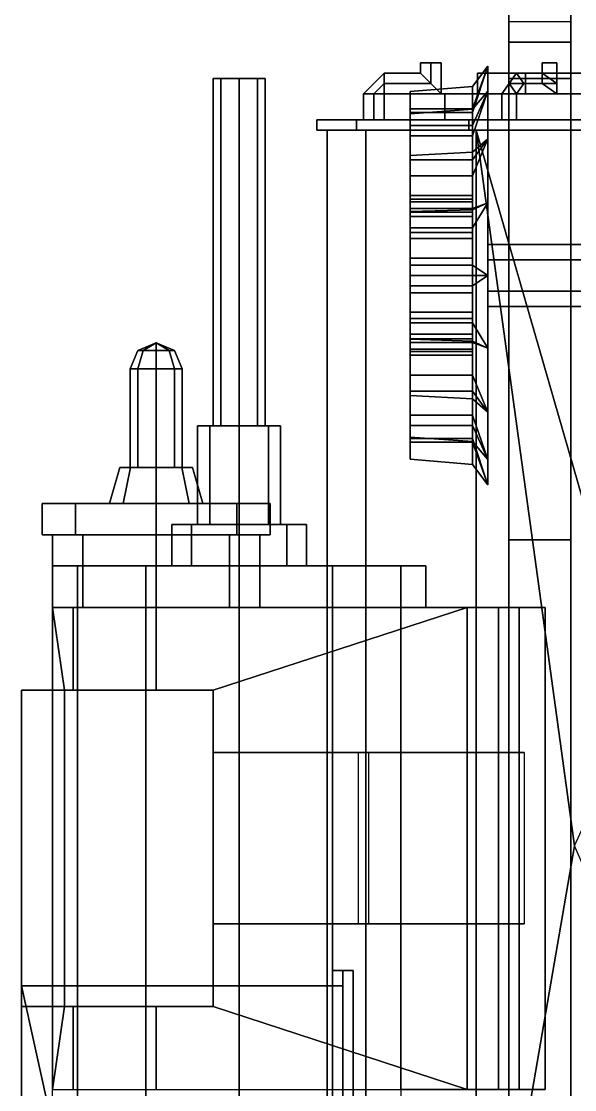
# Model space of a CAD drawing. Header units: millimetres. Extents: x -1.6 to 3, y -15.4 to 27.7.
# Drawn here: x -1.57 to -0.503, y 3.67 to 5.73 of the extents above; entities that cross this region are included whole.
import ezdxf

# ---------------------------------------------------------------- set-up
doc = ezdxf.new("R2010")
doc.units = ezdxf.units.MM
for name, color, linetype in [('bar', 1, 'Continuous'), ('cabin', 4, 'Continuous'), ('wheels', 2, 'Continuous')]:
    doc.layers.add(name, color=color, linetype=linetype)

msp = doc.modelspace()

# ---------------------------------------------------------------- linework, layer by layer
for points in [[(-0.63, 6.07, 0.8), (-0.63, -6.25, 0.8), (-0.63, -6.25, 1.35), (-0.63, 6.07, 1.35)], [(-0.63, 6.07, 1.35), (-0.63, -6.25, 1.35), (-0.51, -6.25, 1.35), (-0.51, 6.07, 1.35)], [(-0.51, -6.25, 1.35), (-0.51, -6.25, 0.8), (-0.51, 6.07, 0.8), (-0.51, 6.07, 1.35)], [(-0.51, 5.73, 0.59), (-0.51, 5.69, 0.67), (-0.63, 5.69, 0.67), (-0.63, 5.73, 0.59)], [(-0.63, 5.73, 0.59), (-0.63, 5.69, 0.67), (-0.63, 5.73, 0.8)], [(-0.63, 5.62, 0.71), (-0.63, 4.73, 0.71), (-0.63, 4.73, 0.8), (-0.63, 5.73, 0.8)], [(-0.63, 5.69, 0.67), (-0.63, 5.62, 0.71), (-0.63, 5.73, 0.8)], [(-0.51, 5.73, 0.8), (-0.51, 5.69, 0.67), (-0.51, 5.73, 0.59), (-0.51, 5.73, 0.8)], [(-0.51, 4.73, 0.8), (-0.51, 4.73, 0.71), (-0.51, 5.62, 0.71), (-0.51, 5.73, 0.8)], [(-0.51, 5.73, 0.8), (-0.51, 5.62, 0.71), (-0.51, 5.69, 0.67), (-0.51, 5.73, 0.8)], [(-0.51, 5.69, 0.67), (-0.51, 5.62, 0.71), (-0.63, 5.62, 0.71), (-0.63, 5.69, 0.67)], [(-0.8, 5.63, 3.05), (-0.78, 5.61, 3.07), (-0.78, 5.65, 3.07), (-0.8, 5.65, 3.05)], [(-0.78, 5.61, 3.03), (-0.8, 5.63, 3.05), (-0.8, 5.65, 3.05), (-0.78, 5.65, 3.03)], [(-0.78, 5.65, 3.03), (-0.8, 5.65, 3.05), (-0.78, 5.65, 3.07), (-0.76, 5.65, 3.05)], [(-0.76, 5.59, 3.05), (-0.78, 5.61, 3.03), (-0.78, 5.65, 3.03), (-0.76, 5.65, 3.05)], [(-0.78, 5.61, 3.07), (-0.76, 5.59, 3.05), (-0.76, 5.65, 3.05), (-0.78, 5.65, 3.07)], [(-0.5657, 5.63, 3.6157), (-0.5374, 5.61, 3.6157), (-0.5374, 5.65, 3.6157), (-0.5657, 5.65, 3.6157)], [(-0.5657, 5.61, 3.5874), (-0.5657, 5.63, 3.6157), (-0.5657, 5.65, 3.6157), (-0.5657, 5.65, 3.5874)], [(-0.5374, 5.59, 3.5874), (-0.5657, 5.61, 3.5874), (-0.5657, 5.65, 3.5874), (-0.5374, 5.65, 3.5874)], [(-0.5657, 5.65, 3.5874), (-0.5657, 5.65, 3.6157), (-0.5374, 5.65, 3.6157), (-0.5374, 5.65, 3.5874)], [(-0.5657, 5.63, 2.4843), (-0.5657, 5.61, 2.5126), (-0.5657, 5.65, 2.5126), (-0.5657, 5.65, 2.4843)], [(-0.5374, 5.61, 2.4843), (-0.5657, 5.63, 2.4843), (-0.5657, 5.65, 2.4843), (-0.5374, 5.65, 2.4843)], [(-0.5657, 5.61, 2.5126), (-0.5374, 5.59, 2.5126), (-0.5374, 5.65, 2.5126), (-0.5657, 5.65, 2.5126)], [(-0.5374, 5.65, 2.4843), (-0.5657, 5.65, 2.4843), (-0.5657, 5.65, 2.5126), (-0.5374, 5.65, 2.5126)], [(-0.5374, 5.61, 3.6157), (-0.5374, 5.59, 3.5874), (-0.5374, 5.65, 3.5874), (-0.5374, 5.65, 3.6157)], [(-0.5374, 5.59, 2.5126), (-0.5374, 5.61, 2.4843), (-0.5374, 5.65, 2.4843), (-0.5374, 5.65, 2.5126)], [(-0.87, 5.63, 3.05), (-0.87, 5.61, 3.03), (-0.89, 5.59, 3.03), (-0.91, 5.59, 3.05)], [(-0.87, 5.61, 3.07), (-0.87, 5.63, 3.05), (-0.91, 5.59, 3.05), (-0.89, 5.59, 3.07)], [(-0.8, 5.63, 3.05), (-0.78, 5.61, 3.03), (-0.87, 5.61, 3.03), (-0.87, 5.63, 3.05)], [(-0.78, 5.61, 3.07), (-0.8, 5.63, 3.05), (-0.87, 5.63, 3.05), (-0.87, 5.61, 3.07)], [(-0.5976, 5.63, 3.395), (-0.69, 5.63, 3.05), (-0.69, 5.59, 3.05), (-0.5976, 5.59, 3.395)], [(-0.69, 5.63, 3.05), (-0.5976, 5.63, 2.705), (-0.5976, 5.59, 2.705), (-0.69, 5.59, 3.05)], [(0.5976, 5.63, 3.395), (-0.69, 5.63, 3.05), (-0.5976, 5.63, 3.395), (0.345, 5.63, 3.6476)], [(0.69, 5.63, 3.05), (-0.5976, 5.63, 2.705), (-0.69, 5.63, 3.05), (0.5976, 5.63, 3.395)], [(-0.6152, 5.63, 3.6652), (-0.6293, 5.61, 3.651), (-0.6435, 5.59, 3.6652), (-0.6435, 5.59, 3.6935)], [(-0.601, 5.61, 3.6793), (-0.6152, 5.63, 3.6652), (-0.6435, 5.59, 3.6935), (-0.6152, 5.59, 3.6935)], [(-0.6152, 5.63, 2.4348), (-0.601, 5.61, 2.4207), (-0.6152, 5.59, 2.4065), (-0.6435, 5.59, 2.4065)], [(-0.6293, 5.61, 2.449), (-0.6152, 5.63, 2.4348), (-0.6435, 5.59, 2.4065), (-0.6435, 5.59, 2.4348)], [(-0.5657, 5.63, 3.6157), (-0.5657, 5.61, 3.5874), (-0.6293, 5.61, 3.651), (-0.6152, 5.63, 3.6652)], [(-0.5657, 5.61, 2.5126), (-0.5657, 5.63, 2.4843), (-0.6152, 5.63, 2.4348), (-0.6293, 5.61, 2.449)], [(-0.5374, 5.61, 3.6157), (-0.5657, 5.63, 3.6157), (-0.6152, 5.63, 3.6652), (-0.601, 5.61, 3.6793)], [(-0.5657, 5.63, 2.4843), (-0.5374, 5.61, 2.4843), (-0.601, 5.61, 2.4207), (-0.6152, 5.63, 2.4348)], [(-0.345, 5.63, 3.6476), (-0.5976, 5.63, 3.395), (-0.5976, 5.59, 3.395), (-0.345, 5.59, 3.6476)], [(-0.5976, 5.63, 2.705), (-0.345, 5.63, 2.4524), (-0.345, 5.59, 2.4524), (-0.5976, 5.59, 2.705)], [(0.345, 5.63, 3.6476), (-0.5976, 5.63, 3.395), (-0.345, 5.63, 3.6476), (0, 5.63, 3.74)], [(0.5976, 5.63, 2.705), (-0.345, 5.63, 2.4524), (-0.5976, 5.63, 2.705), (0.69, 5.63, 3.05)], [(-0.87, 5.59, 3.05), (-0.87, 5.61, 3.07), (-0.89, 5.59, 3.07), (-0.87, 5.59, 3.05)], [(-0.87, 5.61, 3.03), (-0.87, 5.59, 3.05), (-0.87, 5.59, 3.05), (-0.89, 5.59, 3.03)], [(-0.76, 5.59, 3.05), (-0.78, 5.61, 3.07), (-0.87, 5.61, 3.07), (-0.87, 5.59, 3.05)], [(-0.78, 5.61, 3.03), (-0.76, 5.59, 3.05), (-0.87, 5.59, 3.05), (-0.87, 5.61, 3.03)], [(-0.6293, 5.61, 3.651), (-0.6152, 5.59, 3.6652), (-0.6152, 5.59, 3.6652), (-0.6435, 5.59, 3.6652)], [(-0.6152, 5.59, 2.4348), (-0.6293, 5.61, 2.449), (-0.6435, 5.59, 2.4348), (-0.6152, 5.59, 2.4348)], [(-0.51, 5.62, 0.71), (-0.51, 4.73, 0.71), (-0.63, 4.73, 0.71), (-0.63, 5.62, 0.71)], [(-0.5657, 5.61, 3.5874), (-0.5374, 5.59, 3.5874), (-0.6152, 5.59, 3.6652), (-0.6293, 5.61, 3.651)], [(-0.5374, 5.59, 2.5126), (-0.5657, 5.61, 2.5126), (-0.6293, 5.61, 2.449), (-0.6152, 5.59, 2.4348)], [(-0.6152, 5.59, 3.6652), (-0.601, 5.61, 3.6793), (-0.6152, 5.59, 3.6935), (-0.6152, 5.59, 3.6652)], [(-0.5374, 5.59, 3.5874), (-0.5374, 5.61, 3.6157), (-0.601, 5.61, 3.6793), (-0.6152, 5.59, 3.6652)], [(-0.601, 5.61, 2.4207), (-0.6152, 5.59, 2.4348), (-0.6152, 5.59, 2.4348), (-0.6152, 5.59, 2.4065)], [(-0.5374, 5.61, 2.4843), (-0.5374, 5.59, 2.5126), (-0.6152, 5.59, 2.4348), (-0.601, 5.61, 2.4207)], [(-0.91, 5.59, 3.05), (-0.89, 5.59, 3.03), (-0.89, 5.54, 3.03), (-0.91, 5.54, 3.05)], [(-0.89, 5.59, 3.07), (-0.91, 5.59, 3.05), (-0.91, 5.54, 3.05), (-0.89, 5.54, 3.07)], [(-0.87, 5.59, 3.05), (-0.89, 5.59, 3.07), (-0.89, 5.54, 3.07), (-0.87, 5.54, 3.05)], [(-0.89, 5.59, 3.03), (-0.87, 5.59, 3.05), (-0.87, 5.54, 3.05), (-0.89, 5.54, 3.03)], [(-0.7534, 5.59, 3.485), (-0.87, 5.59, 3.05), (-0.87, 5.54, 3.05), (-0.7534, 5.54, 3.485)], [(-0.87, 5.59, 3.05), (-0.7534, 5.59, 2.615), (-0.7534, 5.54, 2.615), (-0.87, 5.54, 3.05)], [(-0.5976, 5.59, 3.395), (-0.69, 5.59, 3.05), (-0.87, 5.59, 3.05), (-0.7534, 5.59, 3.485)], [(-0.69, 5.59, 3.05), (-0.5976, 5.59, 2.705), (-0.7534, 5.59, 2.615), (-0.87, 5.59, 3.05)], [(-0.435, 5.59, 3.8034), (-0.7534, 5.59, 3.485), (-0.7534, 5.54, 3.485), (-0.435, 5.54, 3.8034)], [(-0.7534, 5.59, 2.615), (-0.435, 5.59, 2.2966), (-0.435, 5.54, 2.2966), (-0.7534, 5.54, 2.615)], [(-0.345, 5.59, 3.6476), (-0.5976, 5.59, 3.395), (-0.7534, 5.59, 3.485), (-0.435, 5.59, 3.8034)], [(-0.5976, 5.59, 2.705), (-0.345, 5.59, 2.4524), (-0.435, 5.59, 2.2966), (-0.7534, 5.59, 2.615)], [(-0.6435, 5.59, 3.6652), (-0.6152, 5.59, 3.6652), (-0.6152, 5.54, 3.6652), (-0.6435, 5.54, 3.6652)], [(-0.6435, 5.59, 3.6935), (-0.6435, 5.59, 3.6652), (-0.6435, 5.54, 3.6652), (-0.6435, 5.54, 3.6935)], [(-0.6152, 5.59, 3.6935), (-0.6435, 5.59, 3.6935), (-0.6435, 5.54, 3.6935), (-0.6152, 5.54, 3.6935)], [(-0.6152, 5.59, 2.4348), (-0.6435, 5.59, 2.4348), (-0.6435, 5.54, 2.4348), (-0.6152, 5.54, 2.4348)], [(-0.6435, 5.59, 2.4065), (-0.6152, 5.59, 2.4065), (-0.6152, 5.54, 2.4065), (-0.6435, 5.54, 2.4065)], [(-0.6435, 5.59, 2.4348), (-0.6435, 5.59, 2.4065), (-0.6435, 5.54, 2.4065), (-0.6435, 5.54, 2.4348)], [(-0.6152, 5.59, 3.6652), (-0.6152, 5.59, 3.6935), (-0.6152, 5.54, 3.6935), (-0.6152, 5.54, 3.6652)], [(-0.6152, 5.59, 2.4065), (-0.6152, 5.59, 2.4348), (-0.6152, 5.54, 2.4348), (-0.6152, 5.54, 2.4065)], [(-0.9239, 5.54, 3.4327), (-1, 5.54, 3.05), (-1, 5.52, 3.05), (-0.9239, 5.52, 3.4327)], [(-1, 5.54, 3.05), (-0.9239, 5.54, 2.6673), (-0.9239, 5.52, 2.6673), (-1, 5.52, 3.05)], [(-0.87, 5.54, 3.05), (-0.7534, 5.54, 2.615), (-0.9239, 5.54, 2.6673), (-1, 5.54, 3.05)], [(-0.7534, 5.54, 3.485), (-0.87, 5.54, 3.05), (-1, 5.54, 3.05), (-0.9239, 5.54, 3.4327)], [(-0.7071, 5.54, 3.7571), (-0.9239, 5.54, 3.4327), (-0.9239, 5.52, 3.4327), (-0.7071, 5.52, 3.7571)], [(-0.9239, 5.54, 2.6673), (-0.7071, 5.54, 2.3429), (-0.7071, 5.52, 2.3429), (-0.9239, 5.52, 2.6673)], [(-0.7534, 5.54, 3.485), (-0.7534, 5.54, 3.485), (-0.9239, 5.54, 3.4327), (-0.7071, 5.54, 3.7571)], [(-0.7534, 5.54, 2.615), (-0.435, 5.54, 2.2966), (-0.7071, 5.54, 2.3429), (-0.9239, 5.54, 2.6673)], [(-0.435, 5.54, 3.8034), (-0.7534, 5.54, 3.485), (-0.7071, 5.54, 3.7571), (-0.3827, 5.54, 3.9739)], [(-0.3827, 5.54, 3.9739), (-0.7071, 5.54, 3.7571), (-0.7071, 5.52, 3.7571), (-0.3827, 5.52, 3.9739)], [(-0.7071, 5.54, 2.3429), (-0.3827, 5.54, 2.1261), (-0.3827, 5.52, 2.1261), (-0.7071, 5.52, 2.3429)], [(-0.435, 5.54, 2.2966), (-0.435, 5.54, 2.2966), (-0.3827, 5.54, 2.1261), (-0.7071, 5.54, 2.3429)], [(-0.9239, 5.52, 3.4327), (-1, 5.52, 3.05), (-0.98, 5.52, 3.05), (-0.9054, 5.52, 3.425)], [(-1, 5.52, 3.05), (-0.9239, 5.52, 2.6673), (-0.9054, 5.52, 2.675), (-0.98, 5.52, 3.05)], [(-0.9054, 5.52, 3.425), (-0.98, 5.52, 3.05), (-0.98, 3.04, 3.05), (-0.9054, 3.04, 3.425)], [(-0.98, 5.52, 3.05), (-0.9054, 5.52, 2.675), (-0.9054, 3.04, 2.675), (-0.98, 3.04, 3.05)], [(-0.7071, 5.52, 3.7571), (-0.9239, 5.52, 3.4327), (-0.9054, 5.52, 3.425), (-0.693, 5.52, 3.743)], [(-0.9239, 5.52, 2.6673), (-0.7071, 5.52, 2.3429), (-0.693, 5.52, 2.357), (-0.9054, 5.52, 2.675)], [(-0.693, 5.52, 3.743), (-0.9054, 5.52, 3.425), (-0.9054, 3.04, 3.425), (-0.693, 3.04, 3.743)], [(-0.9054, 5.52, 2.675), (-0.693, 5.52, 2.357), (-0.693, 3.04, 2.357), (-0.9054, 3.04, 2.675)], [(-0.3827, 5.52, 3.9739), (-0.7071, 5.52, 3.7571), (-0.693, 5.52, 3.743), (-0.375, 5.52, 3.9554)], [(-0.7071, 5.52, 2.3429), (-0.3827, 5.52, 2.1261), (-0.375, 5.52, 2.1446), (-0.693, 5.52, 2.357)], [(-0.375, 5.52, 3.9554), (-0.693, 5.52, 3.743), (-0.375, 4.42, 3.9554)], [(-0.693, 5.52, 2.357), (-0.375, 5.52, 2.1446), (-0.375, 3.04, 2.1446), (-0.693, 3.04, 2.357)], [(-0.375, 4.42, 3.9554), (-0.693, 5.52, 3.743), (-0.5028, 4.14, 3.87)], [(-0.5028, 4.14, 3.87), (-0.693, 5.52, 3.743), (-0.693, 3.04, 3.743)], [(-1.2066, 4.95, 0.7666), (-1.23, 4.95, 0.71), (-1.23, 4.76, 0.71), (-1.2066, 4.76, 0.7666)], [(-1.23, 4.95, 0.71), (-1.2066, 4.95, 0.6534), (-1.2066, 4.76, 0.6534), (-1.23, 4.76, 0.71)], [(-1.0934, 4.95, 0.7666), (-1.23, 4.95, 0.71), (-1.2066, 4.95, 0.7666), (-1.15, 4.95, 0.79)], [(-1.07, 4.95, 0.71), (-1.2066, 4.95, 0.6534), (-1.23, 4.95, 0.71), (-1.0934, 4.95, 0.7666)], [(-1.15, 4.95, 0.79), (-1.2066, 4.95, 0.7666), (-1.2066, 4.76, 0.7666), (-1.15, 4.76, 0.79)], [(-1.2066, 4.95, 0.6534), (-1.15, 4.95, 0.63), (-1.15, 4.76, 0.63), (-1.2066, 4.76, 0.6534)], [(-1.0934, 4.95, 0.6534), (-1.15, 4.95, 0.63), (-1.2066, 4.95, 0.6534), (-1.07, 4.95, 0.71)], [(-1.0934, 4.95, 0.7666), (-1.15, 4.95, 0.79), (-1.15, 4.76, 0.79), (-1.0934, 4.76, 0.7666)], [(-1.15, 4.95, 0.63), (-1.0934, 4.95, 0.6534), (-1.0934, 4.76, 0.6534), (-1.15, 4.76, 0.63)], [(-1.07, 4.95, 0.71), (-1.0934, 4.95, 0.7666), (-1.0934, 4.76, 0.7666), (-1.07, 4.76, 0.71)], [(-1.0934, 4.95, 0.6534), (-1.07, 4.95, 0.71), (-1.07, 4.76, 0.71), (-1.0934, 4.76, 0.6534)], [(-1.3736, 4.8, 1.2764), (-1.4, 4.8, 1.34), (-1.38, 4.87, 1.34), (-1.3595, 4.87, 1.2905)], [(-1.4, 4.8, 1.34), (-1.3736, 4.8, 1.4036), (-1.3595, 4.87, 1.3895), (-1.38, 4.87, 1.34)], [(-1.3595, 4.87, 1.3895), (-1.31, 4.87, 1.41), (-1.2605, 4.87, 1.3895), (-1.38, 4.87, 1.34)], [(-1.38, 4.87, 1.34), (-1.2605, 4.87, 1.3895), (-1.24, 4.87, 1.34), (-1.3595, 4.87, 1.2905)], [(-1.31, 4.8, 1.25), (-1.3736, 4.8, 1.2764), (-1.3595, 4.87, 1.2905), (-1.31, 4.87, 1.27)], [(-1.3736, 4.8, 1.4036), (-1.31, 4.8, 1.43), (-1.31, 4.87, 1.41), (-1.3595, 4.87, 1.3895)], [(-1.3595, 4.87, 1.2905), (-1.24, 4.87, 1.34), (-1.2605, 4.87, 1.2905), (-1.31, 4.87, 1.27)], [(-1.2464, 4.8, 1.2764), (-1.31, 4.8, 1.25), (-1.31, 4.87, 1.27), (-1.2605, 4.87, 1.2905)], [(-1.31, 4.8, 1.43), (-1.2464, 4.8, 1.4036), (-1.2605, 4.87, 1.3895), (-1.31, 4.87, 1.41)], [(-1.22, 4.8, 1.34), (-1.2464, 4.8, 1.2764), (-1.2605, 4.87, 1.2905), (-1.24, 4.87, 1.34)], [(-1.2464, 4.8, 1.4036), (-1.22, 4.8, 1.34), (-1.24, 4.87, 1.34), (-1.2605, 4.87, 1.3895)], [(-1.4656, 4.8, 1.4856), (-1.53, 4.8, 1.33), (-1.53, 4.74, 1.33), (-1.4656, 4.74, 1.4856)], [(-1.53, 4.8, 1.33), (-1.4656, 4.8, 1.1744), (-1.4656, 4.74, 1.1744), (-1.53, 4.74, 1.33)], [(-1.1544, 4.8, 1.1744), (-1.53, 4.8, 1.33), (-1.4656, 4.8, 1.4856), (-1.09, 4.8, 1.33)], [(-1.31, 4.8, 1.11), (-1.4656, 4.8, 1.1744), (-1.53, 4.8, 1.33), (-1.1544, 4.8, 1.1744)], [(-1.31, 4.8, 1.55), (-1.4656, 4.8, 1.4856), (-1.4656, 4.74, 1.4856), (-1.31, 4.74, 1.55)], [(-1.4656, 4.8, 1.1744), (-1.31, 4.8, 1.11), (-1.31, 4.74, 1.11), (-1.4656, 4.74, 1.1744)], [(-1.09, 4.8, 1.33), (-1.4656, 4.8, 1.4856), (-1.31, 4.8, 1.55), (-1.1544, 4.8, 1.4856)], [(-1.1544, 4.8, 1.4856), (-1.31, 4.8, 1.55), (-1.31, 4.74, 1.55), (-1.1544, 4.74, 1.4856)], [(-1.31, 4.8, 1.11), (-1.1544, 4.8, 1.1744), (-1.1544, 4.74, 1.1744), (-1.31, 4.74, 1.11)], [(-1.09, 4.8, 1.33), (-1.1544, 4.8, 1.4856), (-1.1544, 4.74, 1.4856), (-1.09, 4.74, 1.33)], [(-1.1544, 4.8, 1.1744), (-1.09, 4.8, 1.33), (-1.09, 4.74, 1.33), (-1.1544, 4.74, 1.1744)], [(-1.2419, 4.76, 0.8019), (-1.28, 4.76, 0.71), (-1.28, 4.68, 0.71), (-1.2419, 4.68, 0.8019)], [(-1.28, 4.76, 0.71), (-1.2419, 4.76, 0.6181), (-1.2419, 4.68, 0.6181), (-1.28, 4.68, 0.71)], [(-1.2066, 4.76, 0.7666), (-1.23, 4.76, 0.71), (-1.28, 4.76, 0.71), (-1.2419, 4.76, 0.8019)], [(-1.23, 4.76, 0.71), (-1.2066, 4.76, 0.6534), (-1.2419, 4.76, 0.6181), (-1.28, 4.76, 0.71)], [(-1.15, 4.76, 0.84), (-1.2419, 4.76, 0.8019), (-1.2419, 4.68, 0.8019), (-1.15, 4.68, 0.84)], [(-1.2419, 4.76, 0.6181), (-1.15, 4.76, 0.58), (-1.15, 4.68, 0.58), (-1.2419, 4.68, 0.6181)], [(-1.15, 4.76, 0.79), (-1.2066, 4.76, 0.7666), (-1.2419, 4.76, 0.8019), (-1.15, 4.76, 0.84)], [(-1.2066, 4.76, 0.6534), (-1.15, 4.76, 0.63), (-1.15, 4.76, 0.58), (-1.2419, 4.76, 0.6181)], [(-1.0581, 4.76, 0.8019), (-1.15, 4.76, 0.84), (-1.15, 4.68, 0.84), (-1.0581, 4.68, 0.8019)], [(-1.15, 4.76, 0.58), (-1.0581, 4.76, 0.6181), (-1.0581, 4.68, 0.6181), (-1.15, 4.68, 0.58)], [(-1.15, 4.76, 0.63), (-1.0934, 4.76, 0.6534), (-1.0581, 4.76, 0.6181), (-1.15, 4.76, 0.58)], [(-1.0934, 4.76, 0.7666), (-1.15, 4.76, 0.79), (-1.15, 4.76, 0.84), (-1.0581, 4.76, 0.8019)], [(-1.0934, 4.76, 0.6534), (-1.07, 4.76, 0.71), (-1.02, 4.76, 0.71), (-1.0581, 4.76, 0.6181)], [(-1.07, 4.76, 0.71), (-1.0934, 4.76, 0.7666), (-1.0581, 4.76, 0.8019), (-1.02, 4.76, 0.71)], [(-1.02, 4.76, 0.71), (-1.0581, 4.76, 0.8019), (-1.0581, 4.68, 0.8019), (-1.02, 4.68, 0.71)], [(-1.0581, 4.76, 0.6181), (-1.02, 4.76, 0.71), (-1.02, 4.68, 0.71), (-1.0581, 4.68, 0.6181)], [(-1.4656, 4.74, 1.4856), (-1.53, 4.74, 1.33), (-1.51, 4.74, 1.33), (-1.4514, 4.74, 1.4714)], [(-1.53, 4.74, 1.33), (-1.4656, 4.74, 1.1744), (-1.4514, 4.74, 1.1886), (-1.51, 4.74, 1.33)], [(-1.4514, 4.74, 1.4714), (-1.51, 4.74, 1.33), (-1.51, 4.6, 1.33), (-1.4514, 4.6, 1.4714)], [(-1.51, 4.74, 1.33), (-1.4514, 4.74, 1.1886), (-1.4514, 4.6, 1.1886), (-1.51, 4.6, 1.33)], [(-1.31, 4.74, 1.55), (-1.4656, 4.74, 1.4856), (-1.4514, 4.74, 1.4714), (-1.31, 4.74, 1.53)], [(-1.4656, 4.74, 1.1744), (-1.31, 4.74, 1.11), (-1.31, 4.74, 1.13), (-1.4514, 4.74, 1.1886)], [(-1.31, 4.74, 1.53), (-1.4514, 4.74, 1.4714), (-1.4514, 4.6, 1.4714), (-1.31, 4.6, 1.53)], [(-1.4514, 4.74, 1.1886), (-1.31, 4.74, 1.13), (-1.31, 4.6, 1.13), (-1.4514, 4.6, 1.1886)], [(-1.1686, 4.74, 1.4714), (-1.31, 4.74, 1.53), (-1.31, 4.6, 1.53), (-1.1686, 4.6, 1.4714)], [(-1.31, 4.74, 1.13), (-1.1686, 4.74, 1.1886), (-1.1686, 4.6, 1.1886), (-1.31, 4.6, 1.13)], [(-1.1544, 4.74, 1.4856), (-1.31, 4.74, 1.55), (-1.31, 4.74, 1.53), (-1.1686, 4.74, 1.4714)], [(-1.31, 4.74, 1.11), (-1.1544, 4.74, 1.1744), (-1.1686, 4.74, 1.1886), (-1.31, 4.74, 1.13)], [(-1.11, 4.74, 1.33), (-1.1686, 4.74, 1.4714), (-1.1686, 4.6, 1.4714), (-1.11, 4.6, 1.33)], [(-1.1686, 4.74, 1.1886), (-1.11, 4.74, 1.33), (-1.11, 4.6, 1.33), (-1.1686, 4.6, 1.1886)], [(-1.1544, 4.74, 1.1744), (-1.09, 4.74, 1.33), (-1.11, 4.74, 1.33), (-1.1686, 4.74, 1.1886)], [(-1.09, 4.74, 1.33), (-1.1544, 4.74, 1.4856), (-1.1686, 4.74, 1.4714), (-1.11, 4.74, 1.33)], [(-0.63, 3.59, 0.8), (-0.63, 4.73, 0.8), (-0.51, 4.73, 0.8), (-0.51, 3.59, 0.8)], [(-0.63, 4.73, 0.8), (-0.63, 4.73, 0.71), (-0.51, 4.73, 0.71), (-0.51, 4.73, 0.8)], [(-1.4618, 4.68, 0.9), (-1.51, 4.68, 0.72), (-1.51, 4.6, 0.72), (-1.4618, 4.6, 0.9)], [(-1.51, 4.68, 0.72), (-1.4618, 4.68, 0.54), (-1.4618, 3.59, 0.54), (-1.51, 3.59, 0.72)], [(-1.51, 4.68, 0.72), (-0.8382, 4.68, 0.9), (-0.79, 4.68, 0.72), (-1.4618, 4.68, 0.54)], [(-1.4618, 4.68, 0.9), (-0.97, 4.68, 1.0318), (-0.8382, 4.68, 0.9), (-1.51, 4.68, 0.72)], [(-1.33, 4.68, 1.0318), (-1.4618, 4.68, 0.9), (-1.4618, 4.6, 0.9), (-1.33, 4.6, 1.0318)], [(-1.4618, 4.68, 0.54), (-1.33, 4.68, 0.4082), (-1.33, 3.59, 0.4082), (-1.4618, 3.59, 0.54)], [(-1.4618, 4.68, 0.54), (-0.79, 4.68, 0.72), (-0.8382, 4.68, 0.54), (-1.33, 4.68, 0.4082)], [(-1.33, 4.68, 1.0318), (-1.15, 4.68, 1.08), (-0.97, 4.68, 1.0318), (-1.4618, 4.68, 0.9)], [(-1.15, 4.68, 1.08), (-1.33, 4.68, 1.0318), (-1.33, 4.6, 1.0318), (-1.15, 4.6, 1.08)], [(-1.33, 4.68, 0.4082), (-1.15, 4.68, 0.36), (-1.15, 3.59, 0.36), (-1.33, 3.59, 0.4082)], [(-1.33, 4.68, 0.4082), (-0.8382, 4.68, 0.54), (-0.97, 4.68, 0.4082), (-1.15, 4.68, 0.36)], [(-0.97, 4.68, 1.0318), (-1.15, 4.68, 1.08), (-1.15, 4.6, 1.08), (-0.97, 4.6, 1.0318)], [(-1.15, 4.68, 0.36), (-0.97, 4.68, 0.4082), (-0.97, 3.59, 0.4082), (-1.15, 3.59, 0.36)], [(-0.8382, 4.68, 0.9), (-0.97, 4.68, 1.0318), (-0.97, 4.6, 1.0318), (-0.8382, 4.6, 0.9)], [(-0.97, 4.68, 0.4082), (-0.8382, 4.68, 0.54), (-0.8382, 3.59, 0.54), (-0.97, 3.59, 0.4082)], [(-0.79, 4.68, 0.72), (-0.8382, 4.68, 0.9), (-0.8382, 4.6, 0.9), (-0.79, 4.6, 0.72)], [(-0.8382, 4.68, 0.54), (-0.79, 4.68, 0.72), (-0.79, 4.6, 0.72), (-0.8382, 4.6, 0.54)], [(-1.51, 4.6, 1.33), (-1.51, 4.6, 0.72), (-1.51, 3.67, 0.72), (-1.51, 3.67, 1.33)], [(-1.47, 4.6, 1.5), (-1.51, 4.6, 1.33), (-1.4865, 4.44, 1.43), (-1.47, 4.44, 1.5)], [(-1.4618, 4.6, 0.9), (-1.51, 4.6, 0.72), (-1.51, 4.6, 1.33)], [(-1.4514, 4.6, 1.1886), (-1.4618, 4.6, 0.9), (-1.51, 4.6, 1.33)], [(-1.4514, 4.6, 1.4714), (-1.51, 4.6, 1.33), (-1.47, 4.6, 1.5)], [(-1.4865, 4.44, 1.43), (-1.51, 4.6, 1.33), (-1.51, 3.67, 1.33), (-1.4865, 3.83, 1.43)], [(-1.31, 4.6, 1.58), (-1.47, 4.6, 1.5), (-1.47, 4.44, 1.5), (-1.31, 4.44, 1.58)], [(-1.31, 4.6, 1.53), (-1.4514, 4.6, 1.4714), (-1.47, 4.6, 1.5), (-1.31, 4.6, 1.58)], [(-1.33, 4.6, 1.0318), (-1.4618, 4.6, 0.9), (-1.4514, 4.6, 1.1886)], [(-1.33, 4.6, 1.0318), (-1.33, 4.6, 1.0318), (-1.4514, 4.6, 1.1886), (-1.31, 4.6, 1.13)], [(-1.33, 4.6, 1.0318), (-1.33, 4.6, 1.0318), (-1.31, 4.6, 1.13), (-1.15, 4.6, 1.08)], [(-1.31, 4.6, 1.13), (-1.31, 4.6, 1.13), (-1.1686, 4.6, 1.1886), (-1.15, 4.6, 1.08)], [(-1.1686, 4.6, 1.4714), (-1.31, 4.6, 1.53), (-1.31, 4.6, 1.58), (-0.71, 4.6, 1.58)], [(-0.71, 4.6, 1.58), (-1.31, 4.6, 1.58), (-1.31, 4.44, 1.58), (-1.2, 4.44, 1.58)], [(-0.71, 4.6, 1.58), (-1.2, 4.44, 1.58), (-1.2, 3.83, 1.58), (-0.71, 3.67, 1.58)], [(-1.15, 4.6, 1.08), (-1.15, 4.6, 1.08), (-1.1686, 4.6, 1.1886), (-0.97, 4.6, 1.0318)], [(-1.11, 4.6, 1.33), (-1.1686, 4.6, 1.4714), (-0.71, 4.6, 1.58), (-0.65, 4.6, 1.56)], [(-1.1686, 4.6, 1.1886), (-1.11, 4.6, 1.33), (-0.65, 4.6, 1.56), (-0.61, 4.6, 1.51)], [(-0.97, 4.6, 1.0318), (-1.1686, 4.6, 1.1886), (-0.61, 4.6, 1.51), (-0.56, 4.6, 1.21)], [(-0.8382, 4.6, 0.9), (-0.97, 4.6, 1.0318), (-0.56, 4.6, 1.21), (-0.56, 4.6, 0.9)], [(-0.8382, 4.6, 0.54), (-0.56, 4.6, 0.9), (-0.56, 3.67, 0.9), (-0.8382, 3.67, 0.54)], [(-0.79, 4.6, 0.72), (-0.8382, 4.6, 0.9), (-0.56, 4.6, 0.9)], [(-0.8382, 4.6, 0.54), (-0.79, 4.6, 0.72), (-0.56, 4.6, 0.9), (-0.8382, 4.6, 0.54)], [(-0.65, 4.6, 1.56), (-0.71, 4.6, 1.58), (-0.71, 3.67, 1.58), (-0.65, 3.67, 1.56)], [(-0.61, 4.6, 1.51), (-0.65, 4.6, 1.56), (-0.65, 3.67, 1.56), (-0.61, 3.67, 1.51)], [(-0.56, 4.6, 1.21), (-0.61, 4.6, 1.51), (-0.61, 3.67, 1.51), (-0.56, 3.67, 1.21)], [(-0.56, 4.6, 0.9), (-0.56, 4.6, 1.21), (-0.56, 3.67, 1.21), (-0.56, 3.67, 0.9)], [(-0.375, 3.85, 3.9554), (-0.5028, 4.14, 3.87), (-0.693, 3.04, 3.743)], [(-0.97, 3.9, 3.31), (-0.95, 3.9, 3.33), (-0.93, 3.9, 3.31), (-0.95, 3.9, 3.29)], [(-0.95, 3.9, 3.33), (-0.97, 3.9, 3.31), (-0.97, 3.04, 3.31), (-0.95, 3.04, 3.33)], [(-0.97, 3.9, 3.31), (-0.95, 3.9, 3.29), (-0.95, 3.04, 3.29), (-0.97, 3.04, 3.31)], [(-0.93, 3.9, 3.31), (-0.95, 3.9, 3.33), (-0.95, 3.04, 3.33), (-0.93, 3.04, 3.31)], [(-0.95, 3.9, 3.29), (-0.93, 3.9, 3.31), (-0.93, 3.04, 3.31), (-0.95, 3.04, 3.29)], [(-1.1, 1.74, 2.08), (-1.1, 0.9, 2.08), (-1.57, -4.62, 2.08), (-1.57, 3.87, 2.08)], [(-1.57, -4.62, 2.08), (-1.57, -4.62, 2.14), (-1.57, 3.87, 2.14), (-1.57, 3.87, 2.08)], [(-1.57, 3.87, 2.14), (-1.57, -4.62, 2.14), (-1.1, 0.9, 2.14), (-1.1, 1.74, 2.14)], [(-0.95, 3.87, 2.08), (-0.95, 1.74, 2.08), (-1.1, 1.74, 2.08), (-1.57, 3.87, 2.08)], [(-1.57, 3.87, 2.14), (-1.1, 1.74, 2.14), (-0.95, 1.74, 2.14), (-0.95, 3.87, 2.14)], [(-1.57, 3.87, 2.08), (-1.57, 3.87, 2.14), (-0.95, 3.87, 2.14), (-0.95, 3.87, 2.08)], [(-0.95, 3.87, 2.14), (-0.95, 1.74, 2.14), (-0.95, 1.74, 2.08), (-0.95, 3.87, 2.08)], [(-0.375, 3.85, 3.9554), (-0.375, 3.85, 3.9554), (-0.693, 3.04, 3.743), (-0.375, 3.04, 3.9554)], [(-1.47, 3.83, 1.5), (-1.4865, 3.83, 1.43), (-1.51, 3.67, 1.33), (-1.47, 3.67, 1.5)], [(-1.31, 3.83, 1.58), (-1.47, 3.83, 1.5), (-1.47, 3.67, 1.5), (-1.31, 3.67, 1.58)], [(-1.2, 3.83, 1.58), (-1.31, 3.83, 1.58), (-1.31, 3.67, 1.58), (-0.71, 3.67, 1.58)]]:
    msp.add_3dface(points)
at = {"layer": 'bar'}
for points in [[(-1.1854, 5.62, 0.7454), (-1.2, 5.62, 0.71), (-1.2, 4.95, 0.71), (-1.1854, 4.95, 0.7454)], [(-1.2, 5.62, 0.71), (-1.1854, 5.62, 0.6746), (-1.1854, 4.95, 0.6746), (-1.2, 4.95, 0.71)], [(-1.1146, 5.62, 0.7454), (-1.2, 5.62, 0.71), (-1.1854, 5.62, 0.7454), (-1.15, 5.62, 0.76)], [(-1.1, 5.62, 0.71), (-1.1854, 5.62, 0.6746), (-1.2, 5.62, 0.71), (-1.1146, 5.62, 0.7454)], [(-1.15, 5.62, 0.76), (-1.1854, 5.62, 0.7454), (-1.1854, 4.95, 0.7454), (-1.15, 4.95, 0.76)], [(-1.1854, 5.62, 0.6746), (-1.15, 5.62, 0.66), (-1.15, 4.95, 0.66), (-1.1854, 4.95, 0.6746)], [(-1.1146, 5.62, 0.6746), (-1.15, 5.62, 0.66), (-1.1854, 5.62, 0.6746), (-1.1, 5.62, 0.71)], [(-1.1146, 5.62, 0.7454), (-1.15, 5.62, 0.76), (-1.15, 4.95, 0.76), (-1.1146, 4.95, 0.7454)], [(-1.15, 5.62, 0.66), (-1.1146, 5.62, 0.6746), (-1.1146, 4.95, 0.6746), (-1.15, 4.95, 0.66)], [(-1.1, 5.62, 0.71), (-1.1146, 5.62, 0.7454), (-1.1146, 4.95, 0.7454), (-1.1, 4.95, 0.71)], [(-1.1146, 5.62, 0.6746), (-1.1, 5.62, 0.71), (-1.1, 4.95, 0.71), (-1.1146, 4.95, 0.6746)], [(-1.31, 5.11, 1.34), (-1.3454, 5.0954, 1.34), (-1.335, 5.0954, 1.365), (-1.31, 5.11, 1.34)], [(-1.31, 5.11, 1.34), (-1.335, 5.0954, 1.315), (-1.3454, 5.0954, 1.34), (-1.31, 5.11, 1.34)], [(-1.31, 5.11, 1.34), (-1.335, 5.0954, 1.365), (-1.31, 5.0954, 1.3754), (-1.31, 5.11, 1.34)], [(-1.31, 5.11, 1.34), (-1.31, 5.0954, 1.3046), (-1.335, 5.0954, 1.315), (-1.31, 5.11, 1.34)], [(-1.31, 5.11, 1.34), (-1.31, 5.0954, 1.3754), (-1.285, 5.0954, 1.365), (-1.31, 5.11, 1.34)], [(-1.31, 5.11, 1.34), (-1.285, 5.0954, 1.365), (-1.2746, 5.0954, 1.34), (-1.31, 5.11, 1.34)], [(-1.31, 5.11, 1.34), (-1.2746, 5.0954, 1.34), (-1.285, 5.0954, 1.315), (-1.31, 5.11, 1.34)], [(-1.31, 5.11, 1.34), (-1.285, 5.0954, 1.315), (-1.31, 5.0954, 1.3046), (-1.31, 5.11, 1.34)], [(-1.3454, 5.0954, 1.34), (-1.36, 5.06, 1.34), (-1.3454, 5.06, 1.3754), (-1.335, 5.0954, 1.365)], [(-1.335, 5.0954, 1.315), (-1.3454, 5.06, 1.3046), (-1.36, 5.06, 1.34), (-1.3454, 5.0954, 1.34)], [(-1.335, 5.0954, 1.365), (-1.3454, 5.06, 1.3754), (-1.31, 5.06, 1.39), (-1.31, 5.0954, 1.3754)], [(-1.31, 5.0954, 1.3046), (-1.31, 5.06, 1.29), (-1.3454, 5.06, 1.3046), (-1.335, 5.0954, 1.315)], [(-1.31, 5.0954, 1.3754), (-1.31, 5.06, 1.39), (-1.2746, 5.06, 1.3754), (-1.285, 5.0954, 1.365)], [(-1.285, 5.0954, 1.315), (-1.2746, 5.06, 1.3046), (-1.31, 5.06, 1.29), (-1.31, 5.0954, 1.3046)], [(-1.285, 5.0954, 1.365), (-1.2746, 5.06, 1.3754), (-1.26, 5.06, 1.34), (-1.2746, 5.0954, 1.34)], [(-1.2746, 5.0954, 1.34), (-1.26, 5.06, 1.34), (-1.2746, 5.06, 1.3046), (-1.285, 5.0954, 1.315)], [(-1.3454, 5.06, 1.3754), (-1.36, 5.06, 1.34), (-1.36, 4.87, 1.34), (-1.3454, 4.87, 1.3754)], [(-1.36, 5.06, 1.34), (-1.3454, 5.06, 1.3046), (-1.3454, 4.87, 1.3046), (-1.36, 4.87, 1.34)], [(-1.31, 5.06, 1.39), (-1.3454, 5.06, 1.3754), (-1.3454, 4.87, 1.3754), (-1.31, 4.87, 1.39)], [(-1.3454, 5.06, 1.3046), (-1.31, 5.06, 1.29), (-1.31, 4.87, 1.29), (-1.3454, 4.87, 1.3046)], [(-1.2746, 5.06, 1.3754), (-1.31, 5.06, 1.39), (-1.31, 4.87, 1.39), (-1.2746, 4.87, 1.3754)], [(-1.31, 5.06, 1.29), (-1.2746, 5.06, 1.3046), (-1.2746, 4.87, 1.3046), (-1.31, 4.87, 1.29)], [(-1.26, 5.06, 1.34), (-1.2746, 5.06, 1.3754), (-1.2746, 4.87, 1.3754), (-1.26, 4.87, 1.34)], [(-1.2746, 5.06, 1.3046), (-1.26, 5.06, 1.34), (-1.26, 4.87, 1.34), (-1.2746, 4.87, 1.3046)]]:
    msp.add_3dface(points, dxfattribs=at)
at = {"layer": 'cabin'}
for points in [[(-1.2, 4.44, 1.96), (-1.3403, 4.44, 1.5648), (-1.57, 4.44, 1.54), (-1.57, 4.44, 1.96)], [(-1.57, 4.44, 1.96), (-1.57, 4.44, 1.54), (-1.57, 3.83, 1.54), (-1.57, 3.83, 1.96)], [(-1.3403, 4.44, 1.5648), (-1.3403, 4.44, 1.5648), (-1.47, 4.44, 1.5), (-1.57, 4.44, 1.54)], [(-1.47, 4.44, 1.5), (-1.47, 4.44, 1.5), (-1.4865, 4.44, 1.43), (-1.57, 4.44, 1.54)], [(-1.57, 4.44, 1.54), (-1.4865, 4.44, 1.43), (-1.4865, 3.83, 1.43), (-1.57, 3.83, 1.54)], [(-1.2, 3.83, 1.96), (-1.2, 4.44, 1.96), (-1.57, 4.44, 1.96), (-1.57, 3.83, 1.96)], [(-1.31, 4.44, 1.58), (-1.31, 4.44, 1.58), (-1.3403, 4.44, 1.5648), (-1.2, 4.44, 1.96)], [(-1.2, 4.44, 1.58), (-1.2, 4.44, 1.58), (-1.31, 4.44, 1.58), (-1.2, 4.44, 1.96)], [(-1.2, 4.32, 1.58), (-1.2, 4.44, 1.58), (-1.2, 4.44, 1.96), (-1.2, 4.32, 1.93)], [(-1.2, 3.99, 1.93), (-1.2, 4.32, 1.93), (-1.2, 4.44, 1.96), (-1.2, 3.83, 1.96)], [(-0.9, 4.32, 1.58), (-0.9, 4.32, 1.58), (-1.2, 4.32, 1.58), (-1.2, 4.32, 1.93)], [(-0.6, 4.32, 2.3), (-0.9, 4.32, 1.58), (-1.2, 4.32, 1.93), (-0.92, 4.32, 2.75)], [(-0.92, 4.32, 2.75), (-1.2, 4.32, 1.93), (-1.2, 3.99, 1.93), (-0.92, 3.99, 2.75)], [(-0.9, 3.99, 1.58), (-0.9, 4.32, 1.58), (-0.6, 4.32, 2.3), (-0.6, 3.99, 2.3)], [(-1.2, 3.83, 1.58), (-1.2, 3.99, 1.58), (-1.2, 3.99, 1.93), (-1.2, 3.83, 1.96)], [(-1.2, 3.99, 1.93), (-1.2, 3.99, 1.58), (-0.9, 3.99, 1.58)], [(-0.92, 3.99, 2.75), (-1.2, 3.99, 1.93), (-0.9, 3.99, 1.58), (-0.6, 3.99, 2.3)], [(-1.57, 3.83, 1.96), (-1.57, 3.83, 1.54), (-1.3403, 3.83, 1.5648), (-1.2, 3.83, 1.96)], [(-1.57, 3.83, 1.54), (-1.47, 3.83, 1.5), (-1.3403, 3.83, 1.5648)], [(-1.57, 3.83, 1.54), (-1.4865, 3.83, 1.43), (-1.47, 3.83, 1.5)], [(-1.2, 3.83, 1.96), (-1.3403, 3.83, 1.5648), (-1.31, 3.83, 1.58), (-1.2, 3.83, 1.96)], [(-1.2, 3.83, 1.96), (-1.31, 3.83, 1.58), (-1.2, 3.83, 1.58), (-1.2, 3.83, 1.96)]]:
    msp.add_3dface(points, dxfattribs=at)
at = {"layer": 'wheels'}
for points in [[(-0.67, 5.6438, 0.3488), (-0.7, 5.5613, 0.3837), (-0.7, 5.5543, 0.3443), (-0.67, 5.6438, 0.3488)], [(-0.67, 5.6438, 0.3488), (-0.67, 5.5951, 0.625), (-0.7, 5.5295, 0.564), (-0.7, 5.5613, 0.3837)], [(-0.7, 5.6044, 0.3558), (-0.7, 5.5604, 0.605), (-0.67, 5.5951, 0.625), (-0.67, 5.6438, 0.3488)], [(-0.67, 5.5035, 0.1059), (-0.67, 5.6438, 0.3488), (-0.7, 5.5543, 0.3443), (-0.7, 5.4628, 0.1856)], [(-0.7, 5.4778, 0.1366), (-0.7, 5.6044, 0.3558), (-0.67, 5.6438, 0.3488), (-0.67, 5.5035, 0.1059)], [(-0.7, 5.5604, 0.605), (-0.7, 5.6044, 0.3558), (-0.82, 5.5945, 0.3575), (-0.82, 5.5518, 0.6)], [(-0.7, 5.6044, 0.3558), (-0.7, 5.4778, 0.1366), (-0.82, 5.4714, 0.1442), (-0.82, 5.5945, 0.3575)], [(-0.82, 5.5613, 0.3837), (-0.82, 5.5295, 0.564), (-0.82, 5.5518, 0.6), (-0.82, 5.5945, 0.3575)], [(-0.82, 5.5613, 0.3837), (-0.82, 5.5945, 0.3575), (-0.82, 5.5945, 0.3575), (-0.82, 5.5543, 0.3443)], [(-0.82, 5.4628, 0.1856), (-0.82, 5.5543, 0.3443), (-0.82, 5.5945, 0.3575), (-0.82, 5.4714, 0.1442)], [(-0.67, 5.5951, 0.625), (-0.7, 5.5095, 0.5987), (-0.7, 5.5295, 0.564), (-0.67, 5.5951, 0.625)], [(-0.67, 5.5951, 0.625), (-0.67, 5.3802, 0.8053), (-0.7, 5.3692, 0.7164), (-0.7, 5.5095, 0.5987)], [(-0.7, 5.5604, 0.605), (-0.7, 5.3665, 0.7677), (-0.67, 5.3802, 0.8053), (-0.67, 5.5951, 0.625)], [(-0.7, 5.5613, 0.3837), (-0.7, 5.5295, 0.564), (-0.82, 5.5295, 0.564), (-0.82, 5.5613, 0.3837)], [(-0.7, 5.3939, 0.4132), (-0.7, 5.5613, 0.3837), (-0.82, 5.5613, 0.3837), (-0.82, 5.3939, 0.4132)], [(-0.82, 5.3939, 0.4132), (-0.82, 5.5613, 0.3837), (-0.82, 5.5543, 0.3443), (-0.82, 5.3869, 0.3738)], [(-0.7, 5.3665, 0.7677), (-0.7, 5.5604, 0.605), (-0.82, 5.5518, 0.6), (-0.82, 5.3631, 0.7583)], [(-0.7, 5.5543, 0.3443), (-0.7, 5.3869, 0.3738), (-0.82, 5.3869, 0.3738), (-0.82, 5.5543, 0.3443)], [(-0.7, 5.4628, 0.1856), (-0.7, 5.5543, 0.3443), (-0.82, 5.5543, 0.3443), (-0.82, 5.4628, 0.1856)], [(-0.7, 5.5543, 0.3443), (-0.7, 5.3869, 0.3738), (-0.82, 5.3869, 0.3738), (-0.82, 5.5543, 0.3443)], [(-0.82, 5.5095, 0.5987), (-0.82, 5.3692, 0.7164), (-0.82, 5.3631, 0.7583), (-0.82, 5.5518, 0.6)], [(-0.82, 5.5095, 0.5987), (-0.82, 5.5518, 0.6), (-0.82, 5.5518, 0.6), (-0.82, 5.5295, 0.564)], [(-0.7, 5.5613, 0.3837), (-0.7, 5.3939, 0.4132), (-0.7, 5.3869, 0.3738), (-0.7, 5.5543, 0.3443)], [(-0.7, 5.5295, 0.564), (-0.7, 5.3823, 0.479), (-0.82, 5.3823, 0.479), (-0.82, 5.5295, 0.564)], [(-0.82, 5.3623, 0.5137), (-0.82, 5.5095, 0.5987), (-0.82, 5.5295, 0.564), (-0.82, 5.3823, 0.479)], [(-0.7, 5.5295, 0.564), (-0.7, 5.3823, 0.479), (-0.82, 5.3823, 0.479), (-0.82, 5.5295, 0.564)], [(-0.7, 5.5095, 0.5987), (-0.7, 5.3623, 0.5137), (-0.7, 5.3823, 0.479), (-0.7, 5.5295, 0.564)], [(-0.7, 5.5095, 0.5987), (-0.7, 5.3692, 0.7164), (-0.82, 5.3692, 0.7164), (-0.82, 5.5095, 0.5987)], [(-0.7, 5.3623, 0.5137), (-0.7, 5.5095, 0.5987), (-0.82, 5.5095, 0.5987), (-0.82, 5.3623, 0.5137)], [(-0.7, 5.24, 0.05), (-0.7, 5.4778, 0.1366), (-0.67, 5.5035, 0.1059), (-0.67, 5.24, 0.01)], [(-0.67, 5.24, 0.01), (-0.67, 5.5035, 0.1059), (-0.7, 5.4321, 0.1599), (-0.7, 5.26, 0.0973)], [(-0.67, 5.5035, 0.1059), (-0.7, 5.4628, 0.1856), (-0.7, 5.4321, 0.1599), (-0.67, 5.5035, 0.1059)], [(-0.7, 5.4778, 0.1366), (-0.7, 5.24, 0.05), (-0.82, 5.24, 0.06), (-0.82, 5.4714, 0.1442)], [(-0.82, 5.26, 0.0973), (-0.82, 5.4321, 0.1599), (-0.82, 5.4714, 0.1442), (-0.82, 5.24, 0.06)], [(-0.82, 5.4628, 0.1856), (-0.82, 5.4714, 0.1442), (-0.82, 5.4714, 0.1442), (-0.82, 5.4321, 0.1599)], [(-0.7, 5.3535, 0.3159), (-0.7, 5.4628, 0.1856), (-0.82, 5.4628, 0.1856), (-0.82, 5.3535, 0.3159)], [(-0.82, 5.3535, 0.3159), (-0.82, 5.4628, 0.1856), (-0.82, 5.4321, 0.1599), (-0.82, 5.3228, 0.2902)], [(-0.7, 5.4628, 0.1856), (-0.7, 5.3535, 0.3159), (-0.7, 5.3228, 0.2902), (-0.7, 5.4321, 0.1599)], [(-0.7, 5.26, 0.0973), (-0.7, 5.4321, 0.1599), (-0.82, 5.4321, 0.1599), (-0.82, 5.26, 0.0973)], [(-0.7, 5.4321, 0.1599), (-0.7, 5.3228, 0.2902), (-0.82, 5.3228, 0.2902), (-0.82, 5.4321, 0.1599)], [(-0.7, 5.4321, 0.1599), (-0.7, 5.3228, 0.2902), (-0.82, 5.3228, 0.2902), (-0.82, 5.4321, 0.1599)], [(-0.7, 5.3823, 0.479), (-0.7, 5.3939, 0.4132), (-0.82, 5.3939, 0.4132), (-0.82, 5.3823, 0.479)], [(-0.82, 5.1177, 0.5137), (-0.82, 5.169, 0.5567), (-0.82, 5.3823, 0.479), (-0.82, 5.3939, 0.4132)], [(-0.82, 5.0977, 0.479), (-0.82, 5.1177, 0.5137), (-0.82, 5.3939, 0.4132), (-0.82, 5.3869, 0.3738)], [(-0.7, 5.3869, 0.3738), (-0.7, 5.3535, 0.3159), (-0.82, 5.3535, 0.3159), (-0.82, 5.3869, 0.3738)], [(-0.82, 5.0861, 0.4132), (-0.82, 5.0977, 0.479), (-0.82, 5.3869, 0.3738), (-0.82, 5.3535, 0.3159)], [(-0.82, 5.169, 0.5567), (-0.82, 5.2066, 0.5704), (-0.82, 5.3623, 0.5137), (-0.82, 5.3823, 0.479)], [(-0.7, 5.169, 0.5567), (-0.7, 5.1177, 0.5137), (-0.7, 5.3939, 0.4132), (-0.7, 5.3823, 0.479)], [(-0.7, 5.1177, 0.5137), (-0.7, 5.0977, 0.479), (-0.7, 5.3869, 0.3738), (-0.7, 5.3939, 0.4132)], [(-0.7, 5.0977, 0.479), (-0.7, 5.0861, 0.4132), (-0.7, 5.3535, 0.3159), (-0.7, 5.3869, 0.3738)], [(-0.7, 5.2066, 0.5704), (-0.7, 5.169, 0.5567), (-0.7, 5.3823, 0.479), (-0.7, 5.3623, 0.5137)], [(-0.67, 5.3802, 0.8053), (-0.7, 5.3316, 0.7301), (-0.7, 5.3692, 0.7164), (-0.67, 5.3802, 0.8053)], [(-0.67, 5.3802, 0.8053), (-0.67, 5.0998, 0.8053), (-0.7, 5.1484, 0.7301), (-0.7, 5.3316, 0.7301)], [(-0.7, 5.3665, 0.7677), (-0.7, 5.1135, 0.7677), (-0.67, 5.0998, 0.8053), (-0.67, 5.3802, 0.8053)], [(-0.7, 5.3692, 0.7164), (-0.7, 5.311, 0.5567), (-0.82, 5.311, 0.5567), (-0.82, 5.3692, 0.7164)], [(-0.82, 5.3316, 0.7301), (-0.82, 5.3631, 0.7583), (-0.82, 5.3631, 0.7583), (-0.82, 5.3692, 0.7164)], [(-0.82, 5.2734, 0.5704), (-0.82, 5.3316, 0.7301), (-0.82, 5.3692, 0.7164), (-0.82, 5.311, 0.5567)], [(-0.7, 5.3692, 0.7164), (-0.7, 5.311, 0.5567), (-0.82, 5.311, 0.5567), (-0.82, 5.3692, 0.7164)], [(-0.7, 5.1135, 0.7677), (-0.7, 5.3665, 0.7677), (-0.82, 5.3631, 0.7583), (-0.82, 5.1169, 0.7583)], [(-0.82, 5.3316, 0.7301), (-0.82, 5.1484, 0.7301), (-0.82, 5.1169, 0.7583), (-0.82, 5.3631, 0.7583)], [(-0.7, 5.311, 0.5567), (-0.7, 5.3623, 0.5137), (-0.82, 5.3623, 0.5137), (-0.82, 5.311, 0.5567)], [(-0.82, 5.2066, 0.5704), (-0.82, 5.2734, 0.5704), (-0.82, 5.311, 0.5567), (-0.82, 5.3623, 0.5137)], [(-0.7, 5.3316, 0.7301), (-0.7, 5.2734, 0.5704), (-0.7, 5.311, 0.5567), (-0.7, 5.3692, 0.7164)], [(-0.7, 5.2734, 0.5704), (-0.7, 5.2066, 0.5704), (-0.7, 5.3623, 0.5137), (-0.7, 5.311, 0.5567)], [(-0.82, 5.0931, 0.3738), (-0.82, 5.0861, 0.4132), (-0.82, 5.3535, 0.3159), (-0.82, 5.3228, 0.2902)], [(-0.7, 5.0861, 0.4132), (-0.7, 5.0931, 0.3738), (-0.7, 5.3228, 0.2902), (-0.7, 5.3535, 0.3159)], [(-0.7, 5.3316, 0.7301), (-0.7, 5.1484, 0.7301), (-0.82, 5.1484, 0.7301), (-0.82, 5.3316, 0.7301)], [(-0.7, 5.2734, 0.5704), (-0.7, 5.3316, 0.7301), (-0.82, 5.3316, 0.7301), (-0.82, 5.2734, 0.5704)], [(-0.7, 5.3228, 0.2902), (-0.7, 5.26, 0.2673), (-0.82, 5.26, 0.2673), (-0.82, 5.3228, 0.2902)], [(-0.82, 5.1265, 0.3159), (-0.82, 5.0931, 0.3738), (-0.82, 5.3228, 0.2902), (-0.82, 5.26, 0.2673)], [(-0.7, 5.0931, 0.3738), (-0.7, 5.1265, 0.3159), (-0.7, 5.26, 0.2673), (-0.7, 5.3228, 0.2902)], [(0.67, 5.3, 0.42), (0.67, 5.27, 0.368), (-0.67, 5.27, 0.368), (-0.67, 5.3, 0.42)], [(0.67, 5.27, 0.472), (0.67, 5.3, 0.42), (-0.67, 5.3, 0.42), (-0.67, 5.27, 0.472)], [(-0.7, 5.2066, 0.5704), (-0.7, 5.2734, 0.5704), (-0.82, 5.2734, 0.5704), (-0.82, 5.2066, 0.5704)], [(-0.7, 5.26, 0.2673), (-0.7, 5.26, 0.0973), (-0.82, 5.26, 0.0973), (-0.82, 5.26, 0.2673)], [(-0.82, 5.26, 0.2673), (-0.82, 5.26, 0.0973), (-0.82, 5.22, 0.0973), (-0.82, 5.22, 0.2673)], [(-0.82, 5.26, 0.0973), (-0.82, 5.24, 0.06), (-0.82, 5.24, 0.06), (-0.82, 5.22, 0.0973)], [(-0.82, 5.1572, 0.2902), (-0.82, 5.1265, 0.3159), (-0.82, 5.26, 0.2673), (-0.82, 5.22, 0.2673)], [(-0.7, 5.26, 0.0973), (-0.7, 5.26, 0.2673), (-0.7, 5.22, 0.2673), (-0.7, 5.22, 0.0973)], [(-0.67, 5.24, 0.01), (-0.7, 5.26, 0.0973), (-0.7, 5.22, 0.0973), (-0.67, 5.24, 0.01)], [(-0.7, 5.1265, 0.3159), (-0.7, 5.1572, 0.2902), (-0.7, 5.22, 0.2673), (-0.7, 5.26, 0.2673)], [(0.67, 5.27, 0.368), (0.67, 5.21, 0.368), (-0.67, 5.21, 0.368), (-0.67, 5.27, 0.368)], [(0.67, 5.21, 0.472), (0.67, 5.27, 0.472), (-0.67, 5.27, 0.472), (-0.67, 5.21, 0.472)], [(-0.7, 5.24, 0.05), (-0.7, 5.0022, 0.1366), (-0.82, 5.0086, 0.1442), (-0.82, 5.24, 0.06)], [(-0.82, 5.0479, 0.1599), (-0.82, 5.22, 0.0973), (-0.82, 5.24, 0.06), (-0.82, 5.0086, 0.1442)], [(-0.67, 4.9765, 0.1059), (-0.67, 5.24, 0.01), (-0.7, 5.22, 0.0973), (-0.7, 5.0479, 0.1599)], [(-0.7, 5.0022, 0.1366), (-0.7, 5.24, 0.05), (-0.67, 5.24, 0.01), (-0.67, 4.9765, 0.1059)], [(-0.7, 5.22, 0.0973), (-0.7, 5.22, 0.2673), (-0.82, 5.22, 0.2673), (-0.82, 5.22, 0.0973)], [(-0.7, 5.0479, 0.1599), (-0.7, 5.22, 0.0973), (-0.82, 5.22, 0.0973), (-0.82, 5.0479, 0.1599)], [(-0.7, 5.22, 0.2673), (-0.7, 5.1572, 0.2902), (-0.82, 5.1572, 0.2902), (-0.82, 5.22, 0.2673)], [(-0.7, 5.22, 0.0973), (-0.7, 5.22, 0.2673), (-0.82, 5.22, 0.2673), (-0.82, 5.22, 0.0973)], [(-0.7, 5.1484, 0.7301), (-0.7, 5.2066, 0.5704), (-0.82, 5.2066, 0.5704), (-0.82, 5.1484, 0.7301)], [(-0.82, 5.169, 0.5567), (-0.82, 5.1108, 0.7164), (-0.82, 5.1484, 0.7301), (-0.82, 5.2066, 0.5704)], [(-0.7, 5.1484, 0.7301), (-0.7, 5.2066, 0.5704), (-0.82, 5.2066, 0.5704), (-0.82, 5.1484, 0.7301)], [(-0.7, 5.1108, 0.7164), (-0.7, 5.169, 0.5567), (-0.7, 5.2066, 0.5704), (-0.7, 5.1484, 0.7301)], [(0.67, 5.21, 0.368), (0.67, 5.18, 0.42), (-0.67, 5.18, 0.42), (-0.67, 5.21, 0.368)], [(0.67, 5.18, 0.42), (0.67, 5.21, 0.472), (-0.67, 5.21, 0.472), (-0.67, 5.18, 0.42)], [(-0.7, 5.1177, 0.5137), (-0.7, 5.169, 0.5567), (-0.82, 5.169, 0.5567), (-0.82, 5.1177, 0.5137)], [(-0.7, 5.169, 0.5567), (-0.7, 5.1108, 0.7164), (-0.82, 5.1108, 0.7164), (-0.82, 5.169, 0.5567)], [(-0.7, 5.1572, 0.2902), (-0.7, 5.0479, 0.1599), (-0.82, 5.0479, 0.1599), (-0.82, 5.1572, 0.2902)], [(-0.82, 5.1572, 0.2902), (-0.82, 5.0479, 0.1599), (-0.82, 5.0172, 0.1856), (-0.82, 5.1265, 0.3159)], [(-0.7, 5.0479, 0.1599), (-0.7, 5.1572, 0.2902), (-0.7, 5.1265, 0.3159), (-0.7, 5.0172, 0.1856)], [(-0.82, 5.1108, 0.7164), (-0.82, 5.1169, 0.7583), (-0.82, 5.1169, 0.7583), (-0.82, 5.1484, 0.7301)], [(-0.67, 5.0998, 0.8053), (-0.7, 5.1108, 0.7164), (-0.7, 5.1484, 0.7301), (-0.67, 5.0998, 0.8053)], [(-0.7, 5.0172, 0.1856), (-0.7, 5.1265, 0.3159), (-0.82, 5.1265, 0.3159), (-0.82, 5.0172, 0.1856)], [(-0.7, 5.1265, 0.3159), (-0.7, 5.0931, 0.3738), (-0.82, 5.0931, 0.3738), (-0.82, 5.1265, 0.3159)], [(-0.7, 5.0172, 0.1856), (-0.7, 5.1265, 0.3159), (-0.82, 5.1265, 0.3159), (-0.82, 5.0172, 0.1856)], [(-0.7, 4.9705, 0.5987), (-0.7, 5.1177, 0.5137), (-0.82, 5.1177, 0.5137), (-0.82, 4.9705, 0.5987)], [(-0.82, 5.0977, 0.479), (-0.82, 4.9505, 0.564), (-0.82, 4.9705, 0.5987), (-0.82, 5.1177, 0.5137)], [(-0.7, 4.9705, 0.5987), (-0.7, 5.1177, 0.5137), (-0.82, 5.1177, 0.5137), (-0.82, 4.9705, 0.5987)], [(-0.7, 4.9196, 0.605), (-0.7, 5.1135, 0.7677), (-0.82, 5.1169, 0.7583), (-0.82, 4.9282, 0.6)], [(-0.82, 5.1108, 0.7164), (-0.82, 4.9705, 0.5987), (-0.82, 4.9282, 0.6), (-0.82, 5.1169, 0.7583)], [(-0.7, 5.1108, 0.7164), (-0.7, 4.9705, 0.5987), (-0.82, 4.9705, 0.5987), (-0.82, 5.1108, 0.7164)], [(-0.7, 4.9505, 0.564), (-0.7, 5.0977, 0.479), (-0.7, 5.1177, 0.5137), (-0.7, 4.9705, 0.5987)], [(-0.7, 5.1135, 0.7677), (-0.7, 4.9196, 0.605), (-0.67, 4.8849, 0.625), (-0.67, 5.0998, 0.8053)], [(-0.67, 5.0998, 0.8053), (-0.67, 4.8849, 0.625), (-0.7, 4.9705, 0.5987), (-0.7, 5.1108, 0.7164)], [(-0.7, 5.0861, 0.4132), (-0.7, 5.0977, 0.479), (-0.82, 5.0977, 0.479), (-0.82, 5.0861, 0.4132)], [(-0.7, 5.0977, 0.479), (-0.7, 4.9505, 0.564), (-0.82, 4.9505, 0.564), (-0.82, 5.0977, 0.479)], [(-0.7, 5.0931, 0.3738), (-0.7, 4.9257, 0.3443), (-0.82, 4.9257, 0.3443), (-0.82, 5.0931, 0.3738)], [(-0.82, 5.0931, 0.3738), (-0.82, 4.9257, 0.3443), (-0.82, 4.9187, 0.3837), (-0.82, 5.0861, 0.4132)], [(-0.7, 4.9257, 0.3443), (-0.7, 5.0931, 0.3738), (-0.7, 5.0861, 0.4132), (-0.7, 4.9187, 0.3837)], [(-0.7, 4.9187, 0.3837), (-0.7, 5.0861, 0.4132), (-0.82, 5.0861, 0.4132), (-0.82, 4.9187, 0.3837)], [(-0.7, 4.9187, 0.3837), (-0.7, 5.0861, 0.4132), (-0.82, 5.0861, 0.4132), (-0.82, 4.9187, 0.3837)], [(-0.82, 5.0479, 0.1599), (-0.82, 5.0086, 0.1442), (-0.82, 5.0086, 0.1442), (-0.82, 5.0172, 0.1856)], [(-0.67, 4.9765, 0.1059), (-0.7, 5.0479, 0.1599), (-0.7, 5.0172, 0.1856), (-0.67, 4.9765, 0.1059)], [(-0.7, 4.9257, 0.3443), (-0.7, 5.0172, 0.1856), (-0.82, 5.0172, 0.1856), (-0.82, 4.9257, 0.3443)], [(-0.82, 4.9257, 0.3443), (-0.82, 5.0172, 0.1856), (-0.82, 5.0086, 0.1442), (-0.82, 4.8855, 0.3575)], [(-0.7, 5.0022, 0.1366), (-0.7, 4.8756, 0.3558), (-0.82, 4.8855, 0.3575), (-0.82, 5.0086, 0.1442)], [(-0.67, 4.8362, 0.3488), (-0.67, 4.9765, 0.1059), (-0.7, 5.0172, 0.1856), (-0.7, 4.9257, 0.3443)], [(-0.7, 4.8756, 0.3558), (-0.7, 5.0022, 0.1366), (-0.67, 4.9765, 0.1059), (-0.67, 4.8362, 0.3488)], [(-0.82, 4.9505, 0.564), (-0.82, 4.9282, 0.6), (-0.82, 4.9282, 0.6), (-0.82, 4.9705, 0.5987)], [(-0.67, 4.8849, 0.625), (-0.7, 4.9505, 0.564), (-0.7, 4.9705, 0.5987), (-0.67, 4.8849, 0.625)], [(-0.7, 4.9505, 0.564), (-0.7, 4.9187, 0.3837), (-0.82, 4.9187, 0.3837), (-0.82, 4.9505, 0.564)], [(-0.82, 4.9505, 0.564), (-0.82, 4.9187, 0.3837), (-0.82, 4.8855, 0.3575), (-0.82, 4.9282, 0.6)], [(-0.67, 4.8849, 0.625), (-0.67, 4.8362, 0.3488), (-0.7, 4.9187, 0.3837), (-0.7, 4.9505, 0.564)], [(-0.7, 4.8756, 0.3558), (-0.7, 4.9196, 0.605), (-0.82, 4.9282, 0.6), (-0.82, 4.8855, 0.3575)], [(-0.82, 4.9257, 0.3443), (-0.82, 4.8855, 0.3575), (-0.82, 4.8855, 0.3575), (-0.82, 4.9187, 0.3837)], [(-0.67, 4.8362, 0.3488), (-0.7, 4.9257, 0.3443), (-0.7, 4.9187, 0.3837), (-0.67, 4.8362, 0.3488)], [(-0.7, 4.9196, 0.605), (-0.7, 4.8756, 0.3558), (-0.67, 4.8362, 0.3488), (-0.67, 4.8849, 0.625)]]:
    msp.add_3dface(points, dxfattribs=at)

doc.saveas('drawing.dxf')
